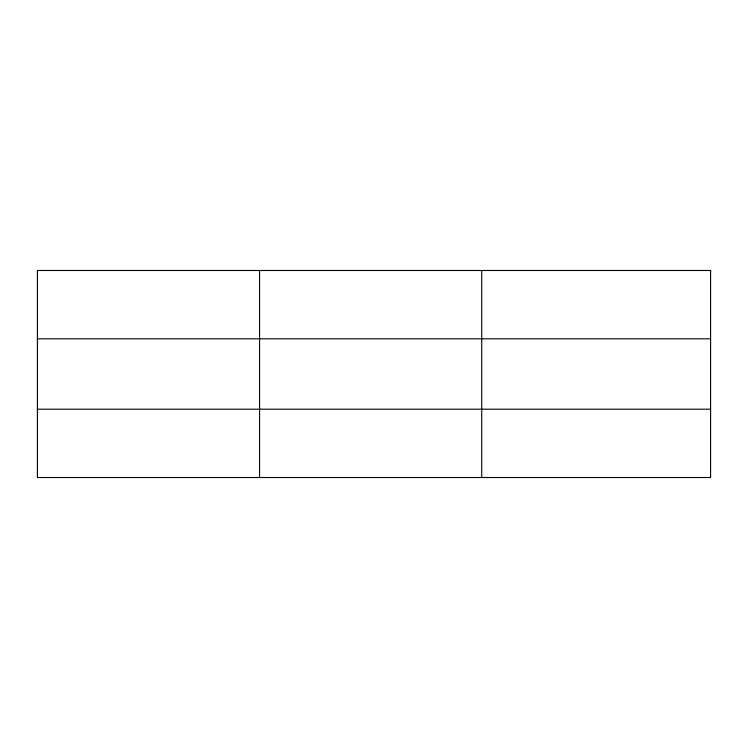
<?xml version="1.0" encoding="UTF-8"?>
<svg xmlns="http://www.w3.org/2000/svg" width="748" height="748" viewBox="0 0 748 748"><rect width="100%" height="100%" fill="white"/><g stroke="black" fill="none" stroke-linecap="round" stroke-linejoin="round"><path stroke-width="1.12" d="M37.4 338.807L710.6 338.807M37.4 409.193L710.6 409.193M481.712 270.486L481.712 477.514M259.556 270.486L259.556 477.514M710.6 270.486L710.6 477.514L37.4 477.514L37.4 270.486L710.6 270.486"/></g></svg>
